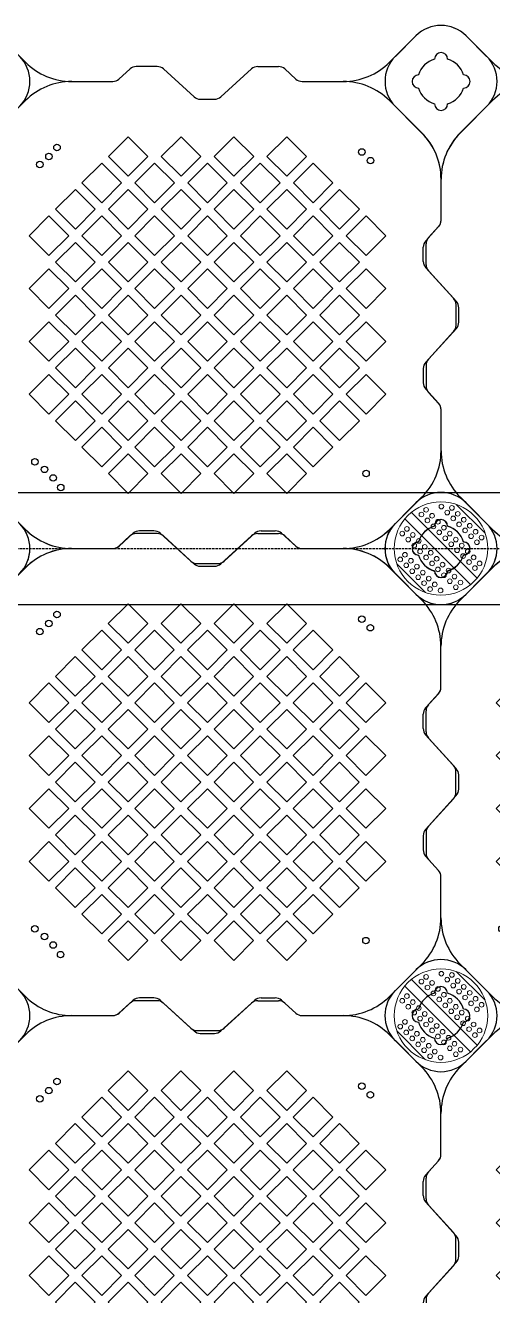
# Model space of a CAD drawing. Header units: millimetres. Extents: x -1612139 to -1260738, y 1141106 to 1536160.
# Drawn here: x -1424585 to -1424085, y 1158347 to 1159707 of the extents above; entities that cross this region are included whole.
import ezdxf

# ---------------------------------------------------------------- set-up
doc = ezdxf.new("R2010")
doc.units = ezdxf.units.MM
doc.header["$LTSCALE"] = 10
doc.linetypes.add('-6_350_HOLE$0$DASH', pattern=[0.35, 0.25, -0.1])
doc.layers.get('0').update_dxf_attribs({"linetype": 'CONTINUOUS'})
doc.layers.add('2维浮筒', color=150, linetype='CONTINUOUS', lineweight=9)
doc.layers.add('苗木图例', color=116, linetype='CONTINUOUS', lineweight=15)
doc.layers.add('面板', color=253, linetype='CONTINUOUS')

# ---------------------------------------------------------------- blocks, each defined once
blk = doc.blocks.new('旗华浮筒')
at = {"layer": '面板'}
for p, q in [((-548.8, 526.9), (-526.9, 548.8)), ((-473.2, 548.8), (-444.8, 520.5)), ((-26.8, 548.8), (-55.2, 520.5)), ((26.9, 548.8), (48.8, 526.9)), ((-332.9, 513.4), (-344.7, 502.6)), ((-303.9, 516), (-326.1, 516)), ((-297.1, 513.4), (-264.4, 483.6)), ((-202.9, 513.4), (-235.6, 483.6)), ((-196.1, 516), (-173.9, 516)), ((-167.1, 513.4), (-155.3, 502.6)), ((-395.4, 500), (-351.5, 500)), ((-148.5, 500), (-104.7, 500)), ((-479.5, 444.8), (-444.8, 479.5)), ((-257.6, 481), (-242.4, 481)), ((-20.5, 444.8), (-55.2, 479.5)), ((-548.8, 473.2), (-520.5, 444.8)), ((48.8, 473.2), (20.5, 444.8)), ((-500, 351.5), (-500, 395.4)), ((0, 351.3), (0, 395.4)), ((-513.4, 332.9), (-502.6, 344.7)), ((-16.4, 329.4), (-2.6, 344.5)), ((-516, 303.9), (-516, 326.1)), ((-19, 307.4), (-19, 322.6)), ((-16.4, 300.6), (13.4, 267.9)), ((-513.4, 297.1), (-483.6, 264.4)), ((16, 238.9), (16, 261.1)), ((-481, 242.4), (-481, 257.6)), ((-513.4, 202.9), (-483.6, 235.6)), ((-16.4, 199.4), (13.4, 232.1)), ((-516, 196.1), (-516, 173.9)), ((-19, 192.6), (-19, 177.4)), ((-513.4, 167.1), (-502.6, 155.3)), ((-16.4, 170.6), (-2.6, 155.5)), ((-500, 104.7), (-500, 148.5)), ((0, 104.7), (0, 148.7)), ((-548.8, 26.8), (-520.5, 55.2)), ((-444.8, 20.5), (-479.5, 55.2)), ((-55.2, 20.5), (-20.5, 55.2)), ((48.8, 26.8), (20.5, 55.2)), ((-329.4, 16.4), (-344.5, 2.6)), ((-307.4, 19), (-322.6, 19)), ((-300.6, 16.4), (-267.9, -13.4)), ((-199.4, 16.4), (-232.1, -13.4)), ((-192.6, 19), (-177.4, 19)), ((-170.6, 16.4), (-155.5, 2.6)), ((-395.4, 0), (-351.3, 0)), ((-148.7, 0), (-104.7, 0)), ((-526.9, -48.8), (-548.8, -26.9)), ((-473.2, -48.8), (-444.8, -20.5)), ((-261.1, -16), (-238.9, -16)), ((-26.8, -48.8), (-55.2, -20.5)), ((48.8, -26.9), (26.9, -48.8))]:
    blk.add_line(p, q, dxfattribs=at)
for points in [[(-334.9, 398.5), (-313.6, 419.7), (-334.9, 440.9), (-356.1, 419.7)], [(-278.3, 398.5), (-257.1, 419.7), (-278.3, 440.9), (-299.5, 419.7)], [(-221.7, 398.5), (-200.5, 419.7), (-221.7, 440.9), (-242.9, 419.7)], [(-165.1, 398.5), (-143.9, 419.7), (-165.1, 440.9), (-186.4, 419.7)], [(-363.1, 370.2), (-341.9, 391.4), (-363.1, 412.6), (-384.4, 391.4)], [(-306.6, 370.2), (-285.4, 391.4), (-306.6, 412.6), (-327.8, 391.4)], [(-250, 370.2), (-228.8, 391.4), (-250, 412.6), (-271.2, 391.4)], [(-193.4, 370.2), (-172.2, 391.4), (-193.4, 412.6), (-214.6, 391.4)], [(-136.9, 370.2), (-115.6, 391.4), (-136.9, 412.6), (-158.1, 391.4)], [(-391.4, 341.9), (-370.2, 363.1), (-391.4, 384.4), (-412.6, 363.1)], [(-334.9, 341.9), (-313.6, 363.1), (-334.9, 384.4), (-356.1, 363.1)], [(-278.3, 341.9), (-257.1, 363.1), (-278.3, 384.4), (-299.5, 363.1)], [(-221.7, 341.9), (-200.5, 363.1), (-221.7, 384.4), (-242.9, 363.1)], [(-165.1, 341.9), (-143.9, 363.1), (-165.1, 384.4), (-186.4, 363.1)], [(-108.6, 341.9), (-87.4, 363.1), (-108.6, 384.4), (-129.8, 363.1)], [(-419.7, 313.6), (-398.5, 334.9), (-419.7, 356.1), (-440.9, 334.9)], [(-363.1, 313.6), (-341.9, 334.9), (-363.1, 356.1), (-384.4, 334.9)], [(-306.6, 313.6), (-285.4, 334.9), (-306.6, 356.1), (-327.8, 334.9)], [(-250, 313.6), (-228.8, 334.9), (-250, 356.1), (-271.2, 334.9)], [(-193.4, 313.6), (-172.2, 334.9), (-193.4, 356.1), (-214.6, 334.9)], [(-136.9, 313.6), (-115.6, 334.9), (-136.9, 356.1), (-158.1, 334.9)], [(-80.3, 313.6), (-59.1, 334.9), (-80.3, 356.1), (-101.5, 334.9)], [(-391.4, 285.4), (-370.2, 306.6), (-391.4, 327.8), (-412.6, 306.6)], [(-334.9, 285.4), (-313.6, 306.6), (-334.9, 327.8), (-356.1, 306.6)], [(-278.3, 285.4), (-257.1, 306.6), (-278.3, 327.8), (-299.5, 306.6)], [(-221.7, 285.4), (-200.5, 306.6), (-221.7, 327.8), (-242.9, 306.6)], [(-165.1, 285.4), (-143.9, 306.6), (-165.1, 327.8), (-186.4, 306.6)], [(-108.6, 285.4), (-87.4, 306.6), (-108.6, 327.8), (-129.8, 306.6)], [(-419.7, 257.1), (-398.5, 278.3), (-419.7, 299.5), (-440.9, 278.3)], [(-363.1, 257.1), (-341.9, 278.3), (-363.1, 299.5), (-384.4, 278.3)], [(-306.6, 257.1), (-285.4, 278.3), (-306.6, 299.5), (-327.8, 278.3)], [(-250, 257.1), (-228.8, 278.3), (-250, 299.5), (-271.2, 278.3)], [(-193.4, 257.1), (-172.2, 278.3), (-193.4, 299.5), (-214.6, 278.3)], [(-136.9, 257.1), (-115.6, 278.3), (-136.9, 299.5), (-158.1, 278.3)], [(-80.3, 257.1), (-59.1, 278.3), (-80.3, 299.5), (-101.5, 278.3)], [(-391.4, 228.8), (-370.2, 250), (-391.4, 271.2), (-412.6, 250)], [(-334.9, 228.8), (-313.6, 250), (-334.9, 271.2), (-356.1, 250)], [(-278.3, 228.8), (-257.1, 250), (-278.3, 271.2), (-299.5, 250)], [(-221.7, 228.8), (-200.5, 250), (-221.7, 271.2), (-242.9, 250)], [(-165.1, 228.8), (-143.9, 250), (-165.1, 271.2), (-186.4, 250)], [(-108.6, 228.8), (-87.4, 250), (-108.6, 271.2), (-129.8, 250)], [(-419.7, 200.5), (-398.5, 221.7), (-419.7, 242.9), (-440.9, 221.7)], [(-363.1, 200.5), (-341.9, 221.7), (-363.1, 242.9), (-384.4, 221.7)], [(-306.6, 200.5), (-285.4, 221.7), (-306.6, 242.9), (-327.8, 221.7)], [(-250, 200.5), (-228.8, 221.7), (-250, 242.9), (-271.2, 221.7)], [(-193.4, 200.5), (-172.2, 221.7), (-193.4, 242.9), (-214.6, 221.7)], [(-136.9, 200.5), (-115.6, 221.7), (-136.9, 242.9), (-158.1, 221.7)], [(-80.3, 200.5), (-59.1, 221.7), (-80.3, 242.9), (-101.5, 221.7)], [(-391.4, 172.2), (-370.2, 193.4), (-391.4, 214.6), (-412.6, 193.4)], [(-334.9, 172.2), (-313.6, 193.4), (-334.9, 214.6), (-356.1, 193.4)], [(-278.3, 172.2), (-257.1, 193.4), (-278.3, 214.6), (-299.5, 193.4)], [(-221.7, 172.2), (-200.5, 193.4), (-221.7, 214.6), (-242.9, 193.4)], [(-165.1, 172.2), (-143.9, 193.4), (-165.1, 214.6), (-186.4, 193.4)], [(-108.6, 172.2), (-87.4, 193.4), (-108.6, 214.6), (-129.8, 193.4)], [(-419.7, 143.9), (-398.5, 165.1), (-419.7, 186.4), (-440.9, 165.1)], [(-363.1, 143.9), (-341.9, 165.1), (-363.1, 186.4), (-384.4, 165.1)], [(-306.6, 143.9), (-285.4, 165.1), (-306.6, 186.4), (-327.8, 165.1)], [(-250, 143.9), (-228.8, 165.1), (-250, 186.4), (-271.2, 165.1)], [(-193.4, 143.9), (-172.2, 165.1), (-193.4, 186.4), (-214.6, 165.1)], [(-136.9, 143.9), (-115.6, 165.1), (-136.9, 186.4), (-158.1, 165.1)], [(-80.3, 143.9), (-59.1, 165.1), (-80.3, 186.4), (-101.5, 165.1)], [(-391.4, 115.6), (-370.2, 136.9), (-391.4, 158.1), (-412.6, 136.9)], [(-334.9, 115.6), (-313.6, 136.9), (-334.9, 158.1), (-356.1, 136.9)], [(-278.3, 115.6), (-257.1, 136.9), (-278.3, 158.1), (-299.5, 136.9)], [(-221.7, 115.6), (-200.5, 136.9), (-221.7, 158.1), (-242.9, 136.9)], [(-165.1, 115.6), (-143.9, 136.9), (-165.1, 158.1), (-186.4, 136.9)], [(-108.6, 115.6), (-87.4, 136.9), (-108.6, 158.1), (-129.8, 136.9)], [(-363.1, 87.4), (-341.9, 108.6), (-363.1, 129.8), (-384.4, 108.6)], [(-306.6, 87.4), (-285.4, 108.6), (-306.6, 129.8), (-327.8, 108.6)], [(-250, 87.4), (-228.8, 108.6), (-250, 129.8), (-271.2, 108.6)], [(-193.4, 87.4), (-172.2, 108.6), (-193.4, 129.8), (-214.6, 108.6)], [(-136.9, 87.4), (-115.6, 108.6), (-136.9, 129.8), (-158.1, 108.6)], [(-334.9, 59.1), (-313.6, 80.3), (-334.9, 101.5), (-356.1, 80.3)], [(-278.3, 59.1), (-257.1, 80.3), (-278.3, 101.5), (-299.5, 80.3)], [(-221.7, 59.1), (-200.5, 80.3), (-221.7, 101.5), (-242.9, 80.3)], [(-165.1, 59.1), (-143.9, 80.3), (-165.1, 101.5), (-186.4, 80.3)]]:
    blk.add_lwpolyline(points, close=True, dxfattribs=at)
for centre in [(-419.7, 419.7), (-411, 429.4), (-84.8, 424.4), (-429.4, 411), (-75.6, 415.2), (-434.7, 92.9), (-424.4, 84.8), (-80.3, 80.3), (-415.2, 75.6), (-407.1, 65.3)]:
    blk.add_circle(centre, 3.5, dxfattribs=at)
for centre, radius, start, end in [((-500, 522), 38, 45, 135), ((0, 522), 38, 45, 135), ((-500, 524), 7, 0, 180), ((0, 524), 7, 0, 180), ((-522, 500), 38, 135, 225), ((-500, 500), 25, 106.2602, 163.7398), ((-500, 500), 25, 16.2602, 73.7398), ((-395.3, 570), 70, 225, 270), ((-104.7, 570), 70, 270, 315), ((0, 500), 25, 106.2602, 163.7398), ((0, 500), 25, 16.2602, 73.7398), ((22, 500), 38, 315, 45), ((-524, 500), 7, 90, 270), ((-476, 500), 7, 270, 90), ((-326.1, 506), 10, 90, 132.2737), ((-303.9, 506), 10, 47.7263, 90), ((-196.1, 506), 10, 90, 132.2737), ((-173.9, 506), 10, 47.7263, 90), ((-24, 500), 7, 90, 270), ((24, 500), 7, 270, 90), ((-500, 500), 25, 196.2602, 253.7398), ((-500, 500), 25, 286.2602, 343.7398), ((-395.3, 430), 70, 90, 135), ((-351.5, 510), 10, 270, 312.2737), ((-148.5, 510), 10, 227.7263, 270), ((-104.7, 430), 70, 45, 90), ((0, 500), 25, 196.2602, 253.7398), ((0, 500), 25, 286.2602, 343.7398), ((-500, 476), 7, 180, 0), ((-257.6, 491), 10, 227.7263, 270), ((-242.4, 491), 10, 270, 312.2737), ((0, 476), 7, 180, 0), ((-570, 395.3), 70, 0, 45), ((-430, 395.3), 70, 135, 180), ((-70, 395.3), 70, 0, 45), ((70, 395.3), 70, 135, 180), ((-510, 351.5), 10, 317.7263, 0), ((-10, 351.3), 10, 317.7263, 0), ((-506, 326.1), 10, 137.7263, 180), ((-9, 322.6), 10, 137.7263, 180), ((-506, 303.9), 10, 180, 222.2737), ((-9, 307.4), 10, 180, 222.2737), ((-491, 257.6), 10, 0, 42.2737), ((6, 261.1), 10, 0, 42.2737), ((-491, 242.4), 10, 317.7263, 0), ((6, 238.9), 10, 317.7263, 0), ((-506, 196.1), 10, 137.7263, 180), ((-9, 192.6), 10, 137.7263, 180), ((-9, 177.4), 10, 180, 222.2737), ((-506, 173.9), 10, 180, 222.2737), ((-510, 148.5), 10, 0, 42.2737), ((-10, 148.7), 10, 0, 42.2737), ((-570, 104.7), 70, 315, 0), ((-430, 104.7), 70, 180, 225), ((-70, 104.7), 70, 315, 0), ((70, 104.7), 70, 180, 225), ((-500, 24), 7, 0, 180), ((0, 24), 7, 0, 180), ((-522, 0), 38, 135, 225), ((-500, 0), 25, 106.2602, 163.7398), ((-500, 0), 25, 16.2602, 73.7398), ((-395.3, 70), 70, 225, 270), ((-322.6, 9), 10, 90, 132.2737), ((-307.4, 9), 10, 47.7263, 90), ((-192.6, 9), 10, 90, 132.2737), ((-177.4, 9), 10, 47.7263, 90), ((-104.7, 70), 70, 270, 315), ((0, 0), 25, 106.2602, 163.7398), ((0, 0), 25, 16.2602, 73.7398), ((22, 0), 38, 315, 45), ((-524, 0), 7, 90, 270), ((-476, 0), 7, 270, 90), ((-395.3, -70), 70, 90, 135), ((-351.3, 10), 10, 270, 312.2737), ((-148.7, 10), 10, 227.7263, 270), ((-104.7, -70), 70, 45, 90), ((-24, 0), 7, 90, 270), ((24, 0), 7, 270, 90), ((-500, 0), 25, 196.2602, 253.7398), ((-500, 0), 25, 286.2602, 343.7398), ((-261.1, -6), 10, 227.7263, 270), ((-238.9, -6), 10, 270, 312.2737), ((0, 0), 25, 196.2602, 253.7398), ((0, 0), 25, 286.2602, 343.7398), ((-500, -24), 7, 180, 0), ((0, -24), 7, 180, 0), ((-500, -22), 38, 225, 315), ((0, -22), 38, 225, 315)]:
    blk.add_arc(centre, radius, start, end, dxfattribs=at)
blk = doc.blocks.new('fwwerww')
at = {"layer": '面板'}
for p, q in [((46869.9, 29983.4), (46898.2, 29955.1)), ((47316.2, 29983.4), (47287.9, 29955.1)), ((47294.2, 29961.5), (47316.2, 29983.4)), ((47369.9, 29983.4), (47398.2, 29955.1)), ((47370, 29983.4), (47391.9, 29961.5)), ((47010.2, 29948), (46998.3, 29937.2)), ((47039.2, 29950.6), (47016.9, 29950.6)), ((47045.9, 29948), (47078.7, 29918.2)), ((47140.2, 29948), (47107.4, 29918.2)), ((47146.9, 29950.6), (47169.2, 29950.6)), ((47175.9, 29948), (47187.8, 29937.2)), ((46947.7, 29934.6), (46991.6, 29934.6)), ((47194.5, 29934.6), (47238.3, 29934.6)), ((46863.6, 29879.4), (46898.3, 29914.1)), ((47085.4, 29915.6), (47100.7, 29915.6)), ((47322.6, 29879.4), (47287.8, 29914.1)), ((47363.6, 29879.4), (47398.3, 29914.1)), ((47294.2, 29907.8), (47322.6, 29879.5)), ((47391.9, 29907.8), (47363.6, 29879.5)), ((47343.1, 29785.9), (47343.1, 29830)), ((47343.1, 29786.1), (47343.1, 29830)), ((47326.7, 29764), (47340.5, 29779.2)), ((47329.7, 29767.5), (47340.5, 29779.4)), ((47324.1, 29742), (47324.1, 29757.3)), ((47327.1, 29738.5), (47327.1, 29760.8)), ((47326.7, 29735.3), (47356.5, 29702.5)), ((47329.7, 29731.8), (47359.5, 29699)), ((47359.1, 29673.5), (47359.1, 29695.8)), ((47362.1, 29677), (47362.1, 29692.3)), ((47326.7, 29634), (47356.5, 29666.8)), ((47329.7, 29637.5), (47359.5, 29670.3)), ((47324.1, 29627.3), (47324.1, 29612)), ((47327.1, 29630.8), (47327.1, 29608.5)), ((47326.7, 29605.3), (47340.5, 29590.1)), ((47329.7, 29601.8), (47340.5, 29589.9)), ((47343.1, 29539.3), (47343.1, 29583.4)), ((47343.1, 29539.3), (47343.1, 29583.2)), ((46898.3, 29455.1), (46863.6, 29489.9)), ((47287.8, 29455.1), (47322.6, 29489.9)), ((47294.2, 29461.4), (47322.6, 29489.8)), ((47398.3, 29455.1), (47363.6, 29489.9)), ((47391.9, 29461.4), (47363.6, 29489.8)), ((47013.7, 29451), (46998.5, 29437.2)), ((47035.7, 29453.6), (47020.4, 29453.6)), ((47042.4, 29451), (47075.2, 29421.2)), ((47143.7, 29451), (47110.9, 29421.2)), ((47150.4, 29453.6), (47165.7, 29453.6)), ((47172.4, 29451), (47187.6, 29437.2)), ((46947.7, 29434.6), (46991.8, 29434.6)), ((47194.3, 29434.6), (47238.3, 29434.6)), ((46869.9, 29385.8), (46898.2, 29414.1)), ((47081.9, 29418.6), (47104.2, 29418.6)), ((47316.2, 29385.8), (47287.9, 29414.1)), ((47369.9, 29385.8), (47398.2, 29414.1)), ((47316.2, 29385.8), (47294.2, 29407.7)), ((47391.9, 29407.7), (47370, 29385.8))]:
    blk.add_line(p, q, dxfattribs=at)
for points in [[(47008.2, 29833.1), (47029.4, 29854.3), (47008.2, 29875.5), (46987, 29854.3)], [(47064.8, 29833.1), (47086, 29854.3), (47064.8, 29875.5), (47043.6, 29854.3)], [(47121.4, 29833.1), (47142.6, 29854.3), (47121.4, 29875.5), (47100.1, 29854.3)], [(47177.9, 29833.1), (47199.1, 29854.3), (47177.9, 29875.5), (47156.7, 29854.3)], [(46979.9, 29804.8), (47001.2, 29826), (46979.9, 29847.3), (46958.7, 29826)], [(47036.5, 29804.8), (47057.7, 29826), (47036.5, 29847.3), (47015.3, 29826)], [(47093.1, 29804.8), (47114.3, 29826), (47093.1, 29847.3), (47071.9, 29826)], [(47149.6, 29804.8), (47170.9, 29826), (47149.6, 29847.3), (47128.4, 29826)], [(47206.2, 29804.8), (47227.4, 29826), (47206.2, 29847.3), (47185, 29826)], [(46951.7, 29776.5), (46972.9, 29797.8), (46951.7, 29819), (46930.4, 29797.8)], [(47008.2, 29776.5), (47029.4, 29797.8), (47008.2, 29819), (46987, 29797.8)], [(47064.8, 29776.5), (47086, 29797.8), (47064.8, 29819), (47043.6, 29797.8)], [(47121.4, 29776.5), (47142.6, 29797.8), (47121.4, 29819), (47100.1, 29797.8)], [(47177.9, 29776.5), (47199.1, 29797.8), (47177.9, 29819), (47156.7, 29797.8)], [(47234.5, 29776.5), (47255.7, 29797.8), (47234.5, 29819), (47213.3, 29797.8)], [(46923.4, 29748.3), (46944.6, 29769.5), (46923.4, 29790.7), (46902.2, 29769.5)], [(46979.9, 29748.3), (47001.2, 29769.5), (46979.9, 29790.7), (46958.7, 29769.5)], [(47036.5, 29748.3), (47057.7, 29769.5), (47036.5, 29790.7), (47015.3, 29769.5)], [(47093.1, 29748.3), (47114.3, 29769.5), (47093.1, 29790.7), (47071.9, 29769.5)], [(47149.6, 29748.3), (47170.9, 29769.5), (47149.6, 29790.7), (47128.4, 29769.5)], [(47206.2, 29748.3), (47227.4, 29769.5), (47206.2, 29790.7), (47185, 29769.5)], [(47262.8, 29748.3), (47284, 29769.5), (47262.8, 29790.7), (47241.6, 29769.5)], [(46951.7, 29720), (46972.9, 29741.2), (46951.7, 29762.4), (46930.4, 29741.2)], [(47008.2, 29720), (47029.4, 29741.2), (47008.2, 29762.4), (46987, 29741.2)], [(47064.8, 29720), (47086, 29741.2), (47064.8, 29762.4), (47043.6, 29741.2)], [(47121.4, 29720), (47142.6, 29741.2), (47121.4, 29762.4), (47100.1, 29741.2)], [(47177.9, 29720), (47199.1, 29741.2), (47177.9, 29762.4), (47156.7, 29741.2)], [(47234.5, 29720), (47255.7, 29741.2), (47234.5, 29762.4), (47213.3, 29741.2)], [(46923.4, 29691.7), (46944.6, 29712.9), (46923.4, 29734.1), (46902.2, 29712.9)], [(46979.9, 29691.7), (47001.2, 29712.9), (46979.9, 29734.1), (46958.7, 29712.9)], [(47036.5, 29691.7), (47057.7, 29712.9), (47036.5, 29734.1), (47015.3, 29712.9)], [(47093.1, 29691.7), (47114.3, 29712.9), (47093.1, 29734.1), (47071.9, 29712.9)], [(47149.6, 29691.7), (47170.9, 29712.9), (47149.6, 29734.1), (47128.4, 29712.9)], [(47206.2, 29691.7), (47227.4, 29712.9), (47206.2, 29734.1), (47185, 29712.9)], [(47262.8, 29691.7), (47284, 29712.9), (47262.8, 29734.1), (47241.6, 29712.9)], [(46951.7, 29663.4), (46972.9, 29684.6), (46951.7, 29705.8), (46930.4, 29684.6)], [(47008.2, 29663.4), (47029.4, 29684.6), (47008.2, 29705.8), (46987, 29684.6)], [(47064.8, 29663.4), (47086, 29684.6), (47064.8, 29705.8), (47043.6, 29684.6)], [(47121.4, 29663.4), (47142.6, 29684.6), (47121.4, 29705.8), (47100.1, 29684.6)], [(47177.9, 29663.4), (47199.1, 29684.6), (47177.9, 29705.8), (47156.7, 29684.6)], [(47234.5, 29663.4), (47255.7, 29684.6), (47234.5, 29705.8), (47213.3, 29684.6)], [(46923.4, 29635.1), (46944.6, 29656.3), (46923.4, 29677.5), (46902.2, 29656.3)], [(46979.9, 29635.1), (47001.2, 29656.3), (46979.9, 29677.5), (46958.7, 29656.3)], [(47036.5, 29635.1), (47057.7, 29656.3), (47036.5, 29677.5), (47015.3, 29656.3)], [(47093.1, 29635.1), (47114.3, 29656.3), (47093.1, 29677.5), (47071.9, 29656.3)], [(47149.6, 29635.1), (47170.9, 29656.3), (47149.6, 29677.5), (47128.4, 29656.3)], [(47206.2, 29635.1), (47227.4, 29656.3), (47206.2, 29677.5), (47185, 29656.3)], [(47262.8, 29635.1), (47284, 29656.3), (47262.8, 29677.5), (47241.6, 29656.3)], [(46951.7, 29606.8), (46972.9, 29628), (46951.7, 29649.3), (46930.4, 29628)], [(47008.2, 29606.8), (47029.4, 29628), (47008.2, 29649.3), (46987, 29628)], [(47064.8, 29606.8), (47086, 29628), (47064.8, 29649.3), (47043.6, 29628)], [(47121.4, 29606.8), (47142.6, 29628), (47121.4, 29649.3), (47100.1, 29628)], [(47177.9, 29606.8), (47199.1, 29628), (47177.9, 29649.3), (47156.7, 29628)], [(47234.5, 29606.8), (47255.7, 29628), (47234.5, 29649.3), (47213.3, 29628)], [(46923.4, 29578.6), (46944.6, 29599.8), (46923.4, 29621), (46902.2, 29599.8)], [(46979.9, 29578.6), (47001.2, 29599.8), (46979.9, 29621), (46958.7, 29599.8)], [(47036.5, 29578.6), (47057.7, 29599.8), (47036.5, 29621), (47015.3, 29599.8)], [(47093.1, 29578.6), (47114.3, 29599.8), (47093.1, 29621), (47071.9, 29599.8)], [(47149.6, 29578.6), (47170.9, 29599.8), (47149.6, 29621), (47128.4, 29599.8)], [(47206.2, 29578.6), (47227.4, 29599.8), (47206.2, 29621), (47185, 29599.8)], [(47262.8, 29578.6), (47284, 29599.8), (47262.8, 29621), (47241.6, 29599.8)], [(46951.7, 29550.3), (46972.9, 29571.5), (46951.7, 29592.7), (46930.4, 29571.5)], [(47008.2, 29550.3), (47029.4, 29571.5), (47008.2, 29592.7), (46987, 29571.5)], [(47064.8, 29550.3), (47086, 29571.5), (47064.8, 29592.7), (47043.6, 29571.5)], [(47121.4, 29550.3), (47142.6, 29571.5), (47121.4, 29592.7), (47100.1, 29571.5)], [(47177.9, 29550.3), (47199.1, 29571.5), (47177.9, 29592.7), (47156.7, 29571.5)], [(47234.5, 29550.3), (47255.7, 29571.5), (47234.5, 29592.7), (47213.3, 29571.5)], [(46979.9, 29522), (47001.2, 29543.2), (46979.9, 29564.4), (46958.7, 29543.2)], [(47036.5, 29522), (47057.7, 29543.2), (47036.5, 29564.4), (47015.3, 29543.2)], [(47093.1, 29522), (47114.3, 29543.2), (47093.1, 29564.4), (47071.9, 29543.2)], [(47149.6, 29522), (47170.9, 29543.2), (47149.6, 29564.4), (47128.4, 29543.2)], [(47206.2, 29522), (47227.4, 29543.2), (47206.2, 29564.4), (47185, 29543.2)], [(47008.2, 29493.7), (47029.4, 29514.9), (47008.2, 29536.1), (46987, 29514.9)], [(47064.8, 29493.7), (47086, 29514.9), (47064.8, 29536.1), (47043.6, 29514.9)], [(47121.4, 29493.7), (47142.6, 29514.9), (47121.4, 29536.1), (47100.1, 29514.9)], [(47177.9, 29493.7), (47199.1, 29514.9), (47177.9, 29536.1), (47156.7, 29514.9)]]:
    blk.add_lwpolyline(points, close=True, dxfattribs=at)
for centre in [(46923.4, 29854.3), (46932, 29864), (47258.3, 29859.1), (46913.6, 29845.7), (47267.5, 29849.9), (46908.4, 29527.5), (46918.6, 29519.4), (47262.8, 29514.9), (46927.8, 29510.2), (46936, 29499.9)]:
    blk.add_circle(centre, 3.5, dxfattribs=at)
for centre, radius, start, end in [((47343.1, 29956.6), 38, 45, 135), ((47343, 29956.6), 38, 45, 135), ((47343.1, 29958.6), 7, 0, 180), ((47343.1, 29958.6), 7, 0, 180), ((46865, 29934.7), 38, 315, 45), ((46947.7, 30004.6), 70, 225, 270), ((47238.4, 30004.6), 70, 270, 315), ((47321.1, 29934.7), 38, 135, 225), ((47343.1, 29934.6), 25, 106.2602, 163.7398), ((47343.1, 29934.6), 25, 106.2602, 163.7398), ((47343.1, 29934.6), 25, 16.2602, 73.7398), ((47343.1, 29934.6), 25, 16.2602, 73.7398), ((47365, 29934.7), 38, 315, 45), ((47447.7, 30004.6), 70, 225, 270), ((47016.9, 29940.6), 10, 90, 132.2737), ((47039.2, 29940.6), 10, 47.7263, 90), ((47146.9, 29940.6), 10, 90, 132.2737), ((47169.2, 29940.6), 10, 47.7263, 90), ((47319.1, 29934.6), 7, 90, 270), ((47319.1, 29934.6), 7, 90, 270), ((47367.1, 29934.6), 7, 270, 90), ((47367.1, 29934.6), 7, 270, 90), ((46947.8, 29864.6), 70, 90, 135), ((46991.6, 29944.6), 10, 270, 312.2737), ((47194.5, 29944.6), 10, 227.7263, 270), ((47238.3, 29864.6), 70, 45, 90), ((47343.1, 29934.6), 25, 196.2602, 253.7398), ((47343.1, 29934.6), 25, 196.2602, 253.7398), ((47343.1, 29934.6), 25, 286.2602, 343.7398), ((47343.1, 29934.6), 25, 286.2602, 343.7398), ((47447.8, 29864.6), 70, 90, 135), ((47085.4, 29925.6), 10, 227.7263, 270), ((47100.7, 29925.6), 10, 270, 312.2737), ((47343.1, 29910.6), 7, 180, 0), ((47343.1, 29910.6), 7, 180, 0), ((47273.1, 29830), 70, 0, 45), ((47273.1, 29829.9), 70, 0, 45), ((47413.1, 29830), 70, 135, 180), ((47413.1, 29829.9), 70, 135, 180), ((47333.1, 29786.1), 10, 317.7263, 0), ((47333.1, 29785.9), 10, 317.7263, 0), ((47334.1, 29757.3), 10, 137.7263, 180), ((47337.1, 29760.8), 10, 137.7263, 180), ((47334.1, 29742), 10, 180, 222.2737), ((47337.1, 29738.5), 10, 180, 222.2737), ((47349.1, 29695.8), 10, 0, 42.2737), ((47352.1, 29692.3), 10, 0, 42.2737), ((47349.1, 29673.5), 10, 317.7263, 0), ((47352.1, 29677), 10, 317.7263, 0), ((47334.1, 29627.3), 10, 137.7263, 180), ((47337.1, 29630.8), 10, 137.7263, 180), ((47334.1, 29612), 10, 180, 222.2737), ((47337.1, 29608.5), 10, 180, 222.2737), ((47333.1, 29583.4), 10, 0, 42.2737), ((47333.1, 29583.2), 10, 0, 42.2737), ((47273.1, 29539.3), 70, 315, 0), ((47273.1, 29539.3), 70, 315, 0), ((47413.1, 29539.3), 70, 180, 225), ((47413.1, 29539.3), 70, 180, 225), ((47343.1, 29458.6), 7, 0, 180), ((47343.1, 29458.6), 7, 0, 180), ((46865, 29434.6), 38, 315, 45), ((46947.8, 29504.6), 70, 225, 270), ((47020.4, 29443.6), 10, 90, 132.2737), ((47035.7, 29443.6), 10, 47.7263, 90), ((47150.4, 29443.6), 10, 90, 132.2737), ((47165.7, 29443.6), 10, 47.7263, 90), ((47238.3, 29504.6), 70, 270, 315), ((47321.1, 29434.6), 38, 135, 225), ((47343.1, 29434.6), 25, 106.2602, 163.7398), ((47343.1, 29434.6), 25, 106.2602, 163.7398), ((47343.1, 29434.6), 25, 16.2602, 73.7398), ((47343.1, 29434.6), 25, 16.2602, 73.7398), ((47365, 29434.6), 38, 315, 45), ((47447.8, 29504.6), 70, 225, 270), ((46991.8, 29444.6), 10, 270, 312.2737), ((47194.3, 29444.6), 10, 227.7263, 270), ((47319.1, 29434.6), 7, 90, 270), ((47319.1, 29434.6), 7, 90, 270), ((47367.1, 29434.6), 7, 270, 90), ((47367.1, 29434.6), 7, 270, 90), ((46947.7, 29364.6), 70, 90, 135), ((47238.4, 29364.6), 70, 45, 90), ((47343.1, 29434.6), 25, 196.2602, 253.7398), ((47343.1, 29434.6), 25, 196.2602, 253.7398), ((47343.1, 29434.6), 25, 286.2602, 343.7398), ((47343.1, 29434.6), 25, 286.2602, 343.7398), ((47447.7, 29364.6), 70, 90, 135), ((47081.9, 29428.6), 10, 227.7263, 270), ((47104.2, 29428.6), 10, 270, 312.2737), ((47343.1, 29410.6), 7, 180, 0), ((47343.1, 29410.6), 7, 180, 0), ((47343.1, 29412.7), 38, 225, 315), ((47343, 29412.7), 38, 225, 315)]:
    blk.add_arc(centre, radius, start, end, dxfattribs=at)
blk = doc.blocks.new('ds')
at = {"color": 251, "lineweight": 5}
for p, q in [((47.2, 16.4), (16.4, 47.2)), ((31.6, -38.7), (-38.7, 31.6)), ((38.7, -31.6), (-31.6, 38.7)), ((-16.4, -47.2), (-47.2, -16.4))]:
    blk.add_line(p, q, dxfattribs=at)
for centre, radius in [((0, 0), 50), ((-15.9, 41.4), 2.5), ((0.4, 44.9), 2.5), ((6.7, 38.5), 2.5), ((11.7, 43.5), 2.5), ((-20.9, 36.4), 2.5), ((-14.5, 30.1), 2.5), ((-9.5, 35), 2.5), ((-3.2, 28.6), 2.5), ((13.1, 32.2), 2.5), ((18, 37.1), 2.5), ((19.4, 25.8), 2.5), ((24.4, 30.8), 2.5), ((-41.4, 15.9), 2.5), ((-36.4, 20.9), 2.5), ((-30.1, 14.5), 2.5), ((-8.1, 23.7), 2.5), ((-1.8, 17.3), 2.5), ((3.2, 22.3), 2.5), ((9.5, 15.9), 2.5), ((25.8, 19.4), 2.5), ((30.8, 24.4), 2.5), ((32.2, 13.1), 2.5), ((37.1, 18), 2.5), ((43.5, 11.7), 2.5), ((-35, 9.5), 2.5), ((-28.6, 3.2), 2.5), ((-23.7, 8.1), 2.5), ((-17.3, 1.8), 2.5), ((4.6, 11), 2.5), ((11, 4.6), 2.5), ((15.9, 9.5), 2.5), ((17.3, -1.8), 2.5), ((22.3, 3.2), 2.5), ((38.5, 6.7), 2.5), ((-43.5, -11.7), 2.5), ((-38.5, -6.7), 2.5), ((-32.2, -13.1), 2.5), ((-22.3, -3.2), 2.5), ((-15.9, -9.5), 2.5), ((-11, -4.6), 2.5), ((-9.5, -15.9), 2.5), ((-4.6, -11), 2.5), ((23.7, -8.1), 2.5), ((28.6, -3.2), 2.5), ((30.1, -14.5), 2.5), ((35, -9.5), 2.5), ((41.4, -15.9), 2.5), ((-37.1, -18), 2.5), ((-30.8, -24.4), 2.5), ((-25.8, -19.4), 2.5), ((-19.4, -25.8), 2.5), ((-3.2, -22.3), 2.5), ((1.8, -17.3), 2.5), ((3.2, -28.6), 2.5), ((8.1, -23.7), 2.5), ((36.4, -20.9), 2.5), ((-24.4, -30.8), 2.5), ((-18, -37.1), 2.5), ((-13.1, -32.2), 2.5), ((-6.7, -38.5), 2.5), ((9.5, -35), 2.5), ((14.5, -30.1), 2.5), ((15.9, -41.4), 2.5), ((20.9, -36.4), 2.5), ((-11.7, -43.5), 2.5), ((-0.4, -44.9), 2.5)]:
    blk.add_circle(centre, radius, dxfattribs=at)
blk = doc.blocks.new('*U158')
at = {"layer": '苗木图例'}
for p in [(0, 750), (0, 250), (0, 250)]:
    blk.add_blockref('ds', p, dxfattribs=at)
blk = doc.blocks.new('*U159')
at = {"color": 0, "linetype": 'ByBlock', "lineweight": -2, "transparency": 16777216}
blk.add_blockref('*U158', (2000, 0), dxfattribs=at)
blk = doc.blocks.new('PMTLG')
at = {"color": 6}
for p, q in [((-5534, 60), (70.1, 60)), ((-5534, -60), (70.1, -60))]:
    blk.add_line(p, q, dxfattribs=at)
at = {"color": 6, "linetype": '-6_350_HOLE$0$DASH'}
blk.add_line((-5534, 0), (70.1, 0), dxfattribs=at)

msp = doc.modelspace()

# ---------------------------------------------------------------- block references
for name, p in [('PMTLG', (-1421181.8, 1159146.9)), ('*U159', (-1426140, 1158396.9))]:
    msp.add_blockref(name, p)
at = {"layer": '2维浮筒'}
for p in [(-1424640, 1158646.9), (-1424140, 1158646.9), (-1423640, 1158646.9), (-1424640, 1158146.9), (-1424140, 1158146.9), (-1423640, 1158146.9)]:
    msp.add_blockref('旗华浮筒', p, dxfattribs=at)
at = {"layer": '面板'}
msp.add_blockref('fwwerww', (-1471483, 1129712.2), dxfattribs=at)

doc.saveas('drawing.dxf')
